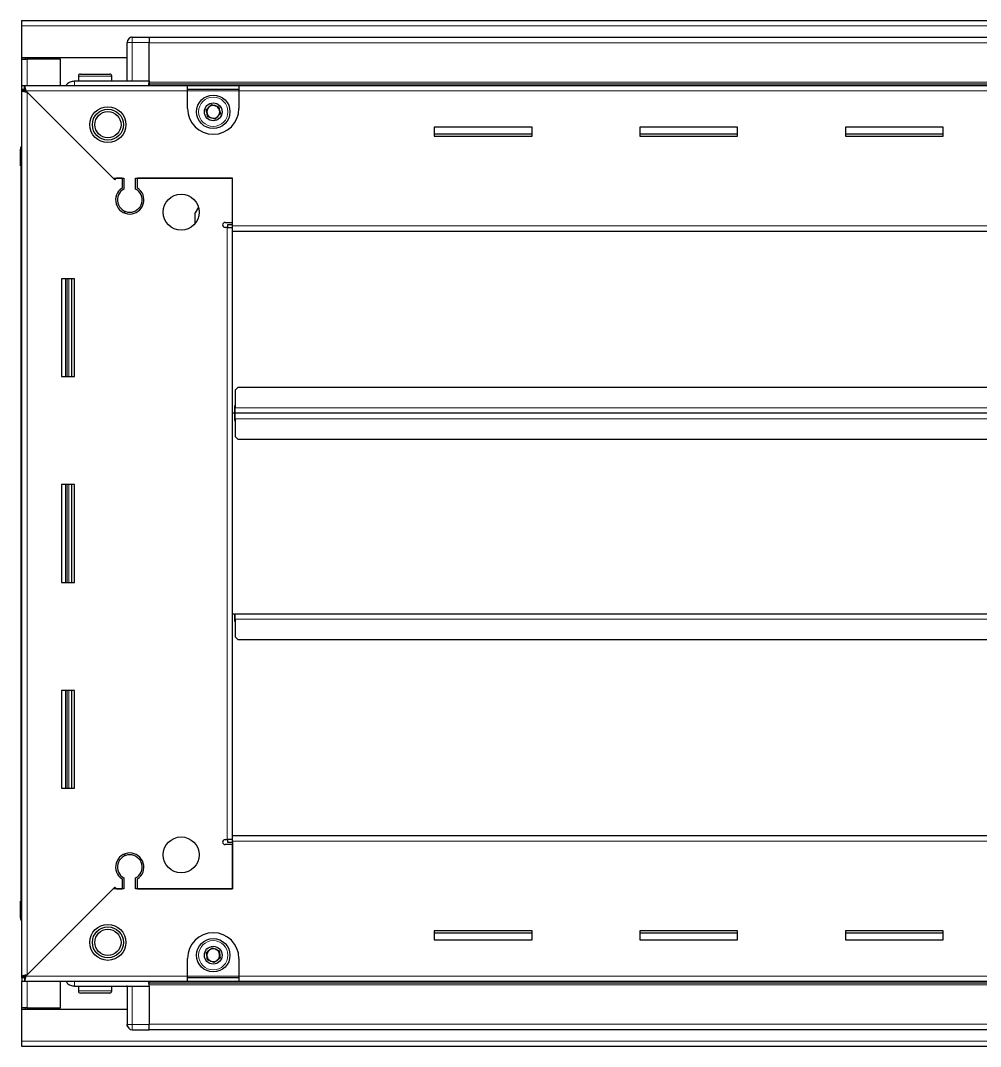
# Model space of a CAD drawing. Header units: millimetres. Extents: x 1415 to 4204, y 531 to 1485.
# Drawn here: x 3128.2 to 3501.7, y 976.8 to 1375.8 of the extents above; entities that cross this region are included whole.
import ezdxf

# ---------------------------------------------------------------- set-up
doc = ezdxf.new("R2010")
doc.units = ezdxf.units.MM

msp = doc.modelspace()

# ---------------------------------------------------------------- linework, layer by layer
at = {"color": 7, "linetype": 'Continuous', "lineweight": 25}
for p, q in [((3128.72, 1375.82), (4127.72, 1375.82)), ((3128.72, 1373.72), (3128.72, 1375.82)), ((3128.72, 1361.32), (3128.72, 1373.72)), ((3170.4, 1368.82), (3170.4, 1368.82)), ((3171.72, 1369.32), (3178.22, 1369.32)), ((3171.72, 1369.32), (3178.22, 1369.32)), ((3178.22, 1369.32), (3178.22, 1369.32)), ((3178.22, 1369.32), (3178.22, 1369.32)), ((3178.22, 1369.32), (3178.22, 1367.32)), ((4078.22, 1369.17), (3178.22, 1369.17)), ((3169.72, 1352.32), (3169.72, 1367.32)), ((3178.22, 1352.32), (3178.22, 1367.32)), ((3169.72, 1361.32), (3128.72, 1361.32)), ((3128.72, 1360.82), (3128.72, 1361.32)), ((3128.72, 1350.57), (3128.72, 1360.82)), ((3128.72, 1360.82), (3130.82, 1360.82)), ((3130.22, 1360.82), (3130.22, 1361.32)), ((3143.72, 1360.82), (3130.82, 1360.82)), ((3143.72, 1350.57), (3143.72, 1360.82)), ((3150.72, 1354.22), (3150.72, 1352.32)), ((3151.52, 1355.02), (3162.92, 1355.02)), ((3163.72, 1352.32), (3163.72, 1354.22)), ((3128.72, 1349.07), (3128.72, 1350.57)), ((3128.72, 1350.57), (3129.72, 1350.57)), ((3128.72, 1348.57), (3128.72, 1349.07)), ((3128.72, 1349.07), (3129.72, 1349.07)), ((3129.72, 1349.07), (3129.72, 1350.57)), ((3129.72, 1350.57), (3193.22, 1350.57)), ((3149.22, 1352.32), (3178.22, 1352.32)), ((3178.15, 1350.57), (3178.22, 1352.29)), ((3178.22, 1352.32), (3178.22, 1351.82)), ((3178.22, 1351.17), (4078.22, 1351.17)), ((3193.22, 1348.47), (3193.22, 1350.57)), ((3193.22, 1350.57), (3213.22, 1350.57)), ((3193.22, 1349.07), (3213.22, 1349.07)), ((3213.22, 1350.57), (4043.22, 1350.57)), ((3213.22, 1350.57), (3213.22, 1348.47)), ((3128.72, 1004.07), (3128.72, 1348.57)), ((3130.22, 1348.57), (3128.72, 1348.57)), ((3130.32, 1348.47), (3164.22, 1314.57)), ((3164.92, 1313.87), (3130.82, 1347.97)), ((3193.22, 1341.57), (3193.22, 1348.47)), ((3213.22, 1348.47), (3213.22, 1341.57)), ((3327.22, 1334.32), (3289.22, 1334.32)), ((3289.22, 1334.32), (3289.22, 1330.82)), ((3327.22, 1330.82), (3327.22, 1334.32)), ((3407.22, 1334.32), (3369.22, 1334.32)), ((3369.22, 1334.32), (3369.22, 1330.82)), ((3407.22, 1330.82), (3407.22, 1334.32)), ((3487.22, 1334.32), (3449.22, 1334.32)), ((3449.22, 1334.32), (3449.22, 1330.82)), ((3487.22, 1330.82), (3487.22, 1334.32)), ((3327.22, 1331.57), (3289.22, 1331.57)), ((3289.22, 1330.82), (3327.22, 1330.82)), ((3407.22, 1331.57), (3369.22, 1331.57)), ((3369.22, 1330.82), (3407.22, 1330.82)), ((3487.22, 1331.57), (3449.22, 1331.57)), ((3449.22, 1330.82), (3487.22, 1330.82)), ((3128.22, 1325.82), (3128.22, 1319.32)), ((3128.22, 1319.32), (3128.22, 1325.82)), ((3128.22, 1319.32), (3128.22, 1319.32)), ((3128.72, 1319.32), (3128.22, 1319.32)), ((3128.37, 1319.32), (3128.37, 1033.32)), ((3164.22, 1314.57), (3168.42, 1314.57)), ((3165.62, 1314.57), (3164.92, 1313.87)), ((3167.72, 1314.57), (3165.62, 1314.57)), ((3167.72, 1314.57), (3167.72, 1310.68)), ((3168.42, 1314.57), (3168.42, 1310.29)), ((3173.02, 1314.57), (3210.72, 1314.57)), ((3173.02, 1310.29), (3173.02, 1314.57)), ((3173.72, 1310.68), (3173.72, 1314.57)), ((3210.72, 1314.57), (3173.72, 1314.57)), ((3210.72, 1297.32), (3210.72, 1314.57)), ((3210.72, 1295.92), (3210.72, 1314.57)), ((3168.72, 1301.71), (3168.72, 1300.95)), ((3197.46, 1303.22), (3196.22, 1301.07)), ((3196.22, 1296.99), (3196.22, 1301.07)), ((3207.87, 1297.32), (3210.72, 1297.32)), ((3208.62, 1295.32), (3207.87, 1295.32)), ((3208.62, 1295.32), (3210.72, 1295.32)), ((3210.72, 1296.32), (3208.72, 1296.32)), ((3208.72, 1296.32), (3208.72, 1295.32)), ((3210.72, 1293.82), (3210.72, 1295.92)), ((3210.72, 1058.82), (3210.72, 1293.82)), ((4045.72, 1293.82), (3210.72, 1293.82)), ((3149.22, 1275.32), (3144.22, 1275.32)), ((3144.22, 1275.32), (3144.22, 1237.32)), ((3146.37, 1237.32), (3146.37, 1275.32)), ((3148.17, 1237.32), (3148.17, 1275.32)), ((3148.2, 1237.32), (3148.2, 1275.32)), ((3149.22, 1237.32), (3149.22, 1275.32)), ((3144.22, 1237.32), (3149.22, 1237.32)), ((3212.72, 1233.07), (3211.72, 1232.07)), ((4043.72, 1233.07), (3212.72, 1233.07)), ((3211.72, 1232.07), (3211.72, 1225.17)), ((3211.72, 1225.92), (3211.47, 1225.92)), ((3211.47, 1225.92), (3211.47, 1223.07)), ((3211.72, 1223.07), (3211.72, 1225.17)), ((3211.47, 1223.07), (3210.72, 1223.07)), ((3211.47, 1223.07), (3211.47, 1220.22)), ((3211.72, 1220.97), (3211.72, 1223.07)), ((4044.72, 1223.07), (3211.72, 1223.07)), ((3211.72, 1220.97), (3211.72, 1214.07)), ((3211.47, 1220.22), (3211.72, 1220.22)), ((3211.72, 1214.07), (3212.72, 1213.07)), ((3212.72, 1213.07), (4043.72, 1213.07)), ((3149.22, 1195.32), (3144.22, 1195.32)), ((3144.22, 1195.32), (3144.22, 1157.32)), ((3146.37, 1157.32), (3146.37, 1195.32)), ((3148.17, 1157.32), (3148.17, 1195.32)), ((3148.2, 1157.32), (3148.2, 1195.32)), ((3149.22, 1157.32), (3149.22, 1195.32)), ((3144.22, 1157.32), (3149.22, 1157.32)), ((3210.72, 1145.12), (3211.47, 1145.12)), ((3211.47, 1145.12), (3211.47, 1142.27)), ((3211.47, 1142.27), (3211.72, 1142.27)), ((3211.72, 1143.02), (3211.72, 1145.12)), ((3211.72, 1145.12), (4044.72, 1145.12)), ((3211.72, 1143.02), (3211.72, 1136.12)), ((3211.72, 1136.12), (3212.72, 1135.12)), ((3212.72, 1135.12), (4043.72, 1135.12)), ((3149.22, 1115.32), (3144.22, 1115.32)), ((3144.22, 1115.32), (3144.22, 1077.32)), ((3146.37, 1077.32), (3146.37, 1115.32)), ((3148.17, 1077.32), (3148.17, 1115.32)), ((3148.2, 1077.32), (3148.2, 1115.32)), ((3149.22, 1077.32), (3149.22, 1115.32)), ((3144.22, 1077.32), (3149.22, 1077.32)), ((3210.72, 1056.72), (3210.72, 1058.82)), ((3210.72, 1058.82), (4045.72, 1058.82)), ((3207.87, 1057.32), (3208.62, 1057.32)), ((3210.72, 1055.32), (3207.87, 1055.32)), ((3210.72, 1057.32), (3208.62, 1057.32)), ((3208.72, 1057.32), (3208.72, 1056.32)), ((3208.72, 1056.32), (3210.72, 1056.32)), ((3210.72, 1056.72), (3210.72, 1038.07)), ((3210.72, 1038.07), (3210.72, 1055.32)), ((3168.72, 1051.7), (3168.72, 1050.94)), ((3167.72, 1041.96), (3167.72, 1038.07)), ((3168.42, 1042.36), (3168.42, 1038.07)), ((3173.02, 1038.07), (3173.02, 1042.36)), ((3173.72, 1038.07), (3173.72, 1041.96)), ((3164.22, 1038.07), (3130.32, 1004.17)), ((3130.82, 1004.67), (3164.92, 1038.77)), ((3168.42, 1038.07), (3164.22, 1038.07)), ((3164.92, 1038.77), (3165.62, 1038.07)), ((3165.62, 1038.07), (3167.72, 1038.07)), ((3210.72, 1038.07), (3173.02, 1038.07)), ((3173.72, 1038.07), (3210.72, 1038.07)), ((3128.22, 1033.32), (3128.22, 1033.32)), ((3128.22, 1026.82), (3128.22, 1033.32)), ((3128.22, 1033.32), (3128.22, 1033.32)), ((3128.22, 1033.32), (3128.22, 1026.82)), ((3128.72, 1033.32), (3128.22, 1033.32)), ((3128.72, 1025.5), (3128.72, 1025.5)), ((3327.22, 1021.82), (3289.22, 1021.82)), ((3289.22, 1021.82), (3289.22, 1018.32)), ((3327.22, 1018.32), (3327.22, 1021.82)), ((3407.22, 1021.82), (3369.22, 1021.82)), ((3369.22, 1021.82), (3369.22, 1018.32)), ((3407.22, 1018.32), (3407.22, 1021.82)), ((3487.22, 1021.82), (3449.22, 1021.82)), ((3449.22, 1021.82), (3449.22, 1018.32)), ((3487.22, 1018.32), (3487.22, 1021.82)), ((3289.22, 1021.07), (3327.22, 1021.07)), ((3289.22, 1018.32), (3327.22, 1018.32)), ((3369.22, 1021.07), (3407.22, 1021.07)), ((3369.22, 1018.32), (3407.22, 1018.32)), ((3449.22, 1021.07), (3487.22, 1021.07)), ((3449.22, 1018.32), (3487.22, 1018.32)), ((3193.22, 1004.17), (3193.22, 1011.07)), ((3213.22, 1011.07), (3213.22, 1004.17)), ((3128.72, 1003.57), (3128.72, 1004.07)), ((3130.22, 1004.07), (3128.72, 1004.07)), ((3128.72, 1003.57), (3128.72, 1002.07)), ((3129.72, 1003.57), (3128.72, 1003.57)), ((3128.72, 991.82), (3128.72, 1002.07)), ((3129.72, 1002.07), (3128.72, 1002.07)), ((3129.72, 1003.57), (3129.72, 1002.07)), ((3193.22, 1002.07), (3129.72, 1002.07)), ((3143.72, 991.82), (3143.72, 1002.07)), ((3178.22, 1000.36), (3178.15, 1002.07)), ((3193.22, 1002.07), (3193.22, 1004.17)), ((3213.22, 1003.57), (3193.22, 1003.57)), ((3213.22, 1002.07), (3193.22, 1002.07)), ((3213.22, 1004.17), (3213.22, 1002.07)), ((4043.22, 1002.07), (3213.22, 1002.07)), ((3149.22, 1000.32), (3178.22, 1000.32)), ((3150.72, 1000.32), (3150.72, 998.42)), ((3155.3, 997.62), (3151.52, 997.62)), ((3162.92, 997.62), (3155.3, 997.62)), ((3163.72, 998.42), (3163.72, 1000.32)), ((3169.72, 1000.32), (3169.72, 985.32)), ((4078.22, 1001.47), (3178.22, 1001.47)), ((3178.22, 1000.32), (3178.22, 1000.82)), ((3178.22, 1000.32), (3178.22, 985.32)), ((3130.82, 991.82), (3128.72, 991.82)), ((3128.72, 991.32), (3128.72, 991.82)), ((3128.72, 978.92), (3128.72, 991.32)), ((3128.72, 991.32), (3169.72, 991.32)), ((3130.22, 991.32), (3130.22, 991.82)), ((3130.82, 991.82), (3143.72, 991.82)), ((3169.72, 985.32), (3169.72, 985.32)), ((3171.72, 983.32), (3178.22, 983.32)), ((3171.72, 983.32), (3178.22, 983.32)), ((3178.22, 983.32), (3178.22, 985.32)), ((3178.22, 983.47), (4078.22, 983.47)), ((3178.22, 983.32), (3178.22, 983.32)), ((3128.72, 976.82), (3128.72, 978.92)), ((4127.72, 976.82), (3128.72, 976.82))]:
    msp.add_line(p, q, dxfattribs=at)
at = {"color": 8, "linetype": 'Continuous', "lineweight": 18}
for p, q in [((4127.72, 1373.72), (3128.72, 1373.72)), ((3171.72, 1369.32), (3171.72, 1367.32)), ((3169.72, 1367.32), (3171.72, 1367.32)), ((3171.72, 1367.32), (3171.72, 1352.32)), ((3178.22, 1367.32), (3171.72, 1367.32)), ((4078.22, 1367.17), (3178.22, 1367.17)), ((3130.82, 1360.82), (3130.82, 1361.32)), ((3130.82, 1350.57), (3130.82, 1360.82)), ((3150.72, 1354.22), (3163.72, 1354.22)), ((4078.22, 1351.82), (3178.22, 1351.82)), ((4078.22, 1350.59), (3178.22, 1350.59)), ((3193.22, 1348.47), (3130.32, 1348.47)), ((3130.82, 1347.97), (3130.82, 1004.67)), ((3193.22, 1348.47), (3213.22, 1348.47)), ((4043.22, 1348.47), (3213.22, 1348.47)), ((3128.72, 1325.82), (3128.22, 1325.82)), ((3208.62, 1057.32), (3208.62, 1295.32)), ((3210.72, 1295.92), (4045.72, 1295.92)), ((3145.72, 1275.32), (3145.72, 1237.32)), ((3146.96, 1275.32), (3146.96, 1237.32)), ((4044.72, 1225.17), (3211.72, 1225.17)), ((3211.72, 1220.97), (4044.72, 1220.97)), ((3145.72, 1195.32), (3145.72, 1157.32)), ((3146.96, 1195.32), (3146.96, 1157.32)), ((3211.72, 1143.02), (4044.72, 1143.02)), ((3145.72, 1115.32), (3145.72, 1077.32)), ((3146.96, 1115.32), (3146.96, 1077.32)), ((4045.72, 1056.72), (3210.72, 1056.72)), ((3128.72, 1026.82), (3128.22, 1026.82)), ((3130.32, 1004.17), (3193.22, 1004.17)), ((3130.82, 991.82), (3130.82, 1002.07)), ((3178.22, 1002.06), (4078.22, 1002.06)), ((3213.22, 1004.17), (3193.22, 1004.17)), ((3213.22, 1004.17), (4043.22, 1004.17)), ((3155.03, 998.42), (3150.72, 998.42)), ((3163.72, 998.42), (3155.03, 998.42)), ((3171.72, 985.32), (3171.72, 1000.32)), ((3178.22, 1000.82), (4078.22, 1000.82)), ((3130.82, 991.32), (3130.82, 991.82)), ((3169.72, 985.32), (3171.72, 985.32)), ((3171.72, 983.32), (3171.72, 985.32)), ((3178.22, 985.32), (3171.72, 985.32)), ((3178.22, 985.47), (4078.22, 985.47)), ((4127.72, 978.92), (3128.72, 978.92))]:
    msp.add_line(p, q, dxfattribs=at)
at = {"color": 7, "linetype": 'Continuous', "lineweight": 25, "flags": 128}
msp.add_lwpolyline([(3169.87, 984.57), (3169.76, 984.93), (3169.72, 985.32)], dxfattribs=at)
at = {"color": 7, "linetype": 'Continuous', "lineweight": 25}
for centre, radius in [((3203.22, 1340.32), 6.5), ((3162.22, 1335.32), 7), ((3162.22, 1335.32), 6.03), ((3203.22, 1340.32), 3.46), ((3162.22, 1335.32), 5.1), ((3190.72, 1301.32), 7), ((3190.72, 1051.32), 7), ((3162.22, 1017.32), 7), ((3162.22, 1017.32), 6.03), ((3162.22, 1017.32), 5.1), ((3203.22, 1012.32), 6.5), ((3203.22, 1012.32), 3.46)]:
    msp.add_circle(centre, radius, dxfattribs=at)
at = {"color": 8, "linetype": 'Continuous', "lineweight": 18}
for centre in [(3203.22, 1340.32), (3203.22, 1012.32)]:
    msp.add_circle(centre, 5.7, dxfattribs=at)
at = {"color": 7, "linetype": 'Continuous', "lineweight": 25}
for centre, radius, start, end in [((3171.72, 1367.32), 2, 90, 180), ((3171.72, 1367.32), 2, 90, 131.4096), ((3151.52, 1354.22), 0.8, 90, 180), ((3162.92, 1354.22), 0.8, 0, 90), ((3169.52, 1352.52), 0.2, 270, 0), ((3203.22, 1341.57), 10, 180, 270), ((3203.22, 1340.32), 2.5, 134.0156, 194.0156), ((3203.22, 1340.32), 2.5, 74.0156, 134.0156), ((3203.22, 1341.57), 10, 270, 0), ((3203.22, 1340.32), 2.5, 14.0156, 74.0156), ((3203.22, 1340.32), 2.5, 314.0156, 14.0156), ((3203.22, 1340.32), 2.5, 194.0156, 254.0156), ((3203.22, 1340.32), 2.5, 254.0156, 314.0156), ((3130.22, 1325.82), 2, 138.5904, 180), ((3170.72, 1306.07), 5.5, 123.0557, 56.9443), ((3170.72, 1306.07), 4.8, 118.631, 61.369), ((3207.87, 1296.32), 1, 90, 270), ((3207.87, 1056.32), 1, 90, 270), ((3170.72, 1046.57), 5.5, 303.0557, 236.9443), ((3170.72, 1046.57), 4.8, 298.631, 241.369), ((3130.22, 1026.82), 2, 180, 221.3942), ((3203.22, 1011.07), 10, 90, 180), ((3203.22, 1011.07), 10, 0, 90), ((3203.22, 1012.32), 2.5, 127.474, 187.474), ((3203.22, 1012.32), 2.5, 67.474, 127.474), ((3203.22, 1012.32), 2.5, 7.474, 67.474), ((3203.22, 1012.32), 2.5, 187.474, 247.474), ((3203.22, 1012.32), 2.5, 247.474, 307.474), ((3203.22, 1012.32), 2.5, 307.474, 7.474), ((3151.52, 998.42), 0.8, 180, 270), ((3162.92, 998.42), 0.8, 270, 0), ((3169.52, 1000.12), 0.2, 0, 90), ((3171.72, 985.32), 2, 180, 270)]:
    msp.add_arc(centre, radius, start, end, dxfattribs=at)
for points, knots in [([(3130.32, 1348.47), (3130.28, 1348.73), (3130.19, 1349.22), (3130.05, 1349.86), (3129.92, 1350.33), (3129.81, 1350.55), (3129.75, 1350.57), (3129.72, 1350.57)], [0, 0, 0, 0, 0.230255, 0.448522, 0.666786, 0.88505, 1, 1, 1, 1]), ([(3146.01, 1350.57), (3146.13, 1350.77), (3146.52, 1351.42), (3147.67, 1352.13), (3148.71, 1352.26), (3149.22, 1352.32)], [0, 0, 0, 0, 0.18225, 0.591125, 1, 1, 1, 1]), ([(3178.22, 1352.32), (3178.22, 1352.29), (3178.22, 1352.21), (3178.22, 1351.59), (3178.22, 1351.01), (3178.22, 1350.62), (3178.22, 1350.59)], [0, 0, 0, 0, 0.324279, 0.648558, 0.972836, 1, 1, 1, 1]), ([(3128.72, 1348.57), (3128.75, 1348.53), (3128.8, 1348.44), (3129.2, 1348.3), (3129.75, 1348.17), (3130.33, 1348.06), (3130.7, 1348), (3130.82, 1347.97)], [0, 0, 0, 0, 0.230255, 0.448522, 0.666786, 0.88505, 1, 1, 1, 1]), ([(3200.45, 1341.12), (3200.82, 1341.48), (3201.51, 1342.15), (3202.2, 1342.81), (3202.52, 1343.12)], [0, 0, 0, 0, 0.534686, 1, 1, 1, 1]), ([(3201.15, 1338.32), (3201.06, 1338.65), (3200.87, 1339.45), (3200.62, 1340.42), (3200.48, 1341), (3200.45, 1341.12)], [0, 0, 0, 0, 0.3629006, 0.8668753, 1, 1, 1, 1]), ([(3202.52, 1343.12), (3203.02, 1342.98), (3203.95, 1342.72), (3204.87, 1342.45), (3205.3, 1342.33)], [0, 0, 0, 0, 0.534686, 1, 1, 1, 1]), ([(3205.3, 1342.33), (3205.33, 1342.21), (3205.48, 1341.63), (3205.72, 1340.66), (3205.92, 1339.86), (3206, 1339.53)], [0, 0, 0, 0, 0.133125, 0.637099, 1, 1, 1, 1]), ([(3203.92, 1337.52), (3203.43, 1337.66), (3202.5, 1337.93), (3201.58, 1338.19), (3201.15, 1338.32)], [0, 0, 0, 0, 0.534686, 1, 1, 1, 1]), ([(3206, 1339.53), (3205.63, 1339.17), (3204.93, 1338.5), (3204.24, 1337.83), (3203.92, 1337.52)], [0, 0, 0, 0, 0.534686, 1, 1, 1, 1]), ([(3200.56, 1013.43), (3200.66, 1013.51), (3201.13, 1013.87), (3201.92, 1014.48), (3202.58, 1014.98), (3202.85, 1015.19)], [0, 0, 0, 0, 0.133125, 0.637099, 1, 1, 1, 1]), ([(3202.85, 1015.19), (3203.33, 1014.99), (3204.22, 1014.62), (3205.1, 1014.25), (3205.52, 1014.08)], [0, 0, 0, 0, 0.534686, 1, 1, 1, 1]), ([(3205.52, 1014.08), (3205.58, 1013.57), (3205.71, 1012.61), (3205.83, 1011.66), (3205.89, 1011.22)], [0, 0, 0, 0, 0.534686, 1, 1, 1, 1]), ([(3200.93, 1010.57), (3200.87, 1011.08), (3200.74, 1012.03), (3200.62, 1012.99), (3200.56, 1013.43)], [0, 0, 0, 0, 0.534686, 1, 1, 1, 1]), ([(3203.6, 1009.46), (3203.12, 1009.66), (3202.23, 1010.03), (3201.35, 1010.4), (3200.93, 1010.57)], [0, 0, 0, 0, 0.534686, 1, 1, 1, 1]), ([(3205.89, 1011.22), (3205.62, 1011.01), (3204.96, 1010.51), (3204.17, 1009.9), (3203.7, 1009.54), (3203.6, 1009.46)], [0, 0, 0, 0, 0.362901, 0.866875, 1, 1, 1, 1]), ([(3130.82, 1004.67), (3130.57, 1004.63), (3130.08, 1004.54), (3129.44, 1004.4), (3128.97, 1004.27), (3128.75, 1004.16), (3128.73, 1004.1), (3128.72, 1004.07)], [0, 0, 0, 0, 0.230255, 0.448522, 0.666786, 0.88505, 1, 1, 1, 1]), ([(3129.72, 1002.07), (3129.77, 1002.1), (3129.86, 1002.15), (3129.99, 1002.55), (3130.12, 1003.1), (3130.23, 1003.68), (3130.3, 1004.05), (3130.32, 1004.17)], [0, 0, 0, 0, 0.230255, 0.448522, 0.666786, 0.88505, 1, 1, 1, 1]), ([(3146.01, 1002.07), (3146.13, 1001.87), (3146.52, 1001.22), (3147.67, 1000.51), (3148.71, 1000.39), (3149.22, 1000.32)], [0, 0, 0, 0, 0.18225, 0.591125, 1, 1, 1, 1]), ([(3178.22, 1000.32), (3178.22, 1000.36), (3178.22, 1000.44), (3178.22, 1001.05), (3178.22, 1001.63), (3178.22, 1002.03), (3178.22, 1002.06)], [0, 0, 0, 0, 0.324279, 0.648558, 0.972836, 1, 1, 1, 1])]:
    msp.add_open_spline(points, degree=3, knots=knots, dxfattribs=at)
for points in [[(3130.32, 1348.47), (3130.27, 1348.55), (3130.17, 1348.71), (3130.02, 1348.91), (3129.87, 1349.05), (3129.77, 1349.06), (3129.72, 1349.07)], [(3130.22, 1348.57), (3130.23, 1348.52), (3130.25, 1348.42), (3130.39, 1348.27), (3130.59, 1348.12), (3130.75, 1348.02), (3130.82, 1347.97)], [(3129.72, 1003.57), (3129.77, 1003.58), (3129.87, 1003.6), (3130.02, 1003.74), (3130.17, 1003.94), (3130.27, 1004.09), (3130.32, 1004.17)], [(3130.82, 1004.67), (3130.75, 1004.62), (3130.59, 1004.52), (3130.39, 1004.37), (3130.25, 1004.22), (3130.23, 1004.12), (3130.22, 1004.07)]]:
    msp.add_open_spline(points, degree=3, dxfattribs=at)
at = {"color": 8, "linetype": 'Continuous', "lineweight": 18}
for points, knots in [([(3149.22, 1352.32), (3149.22, 1352.28), (3149.22, 1352.2), (3149.22, 1351.77), (3149.22, 1351.31), (3149.22, 1350.9), (3149.22, 1350.63), (3149.22, 1350.57)], [0, 0, 0, 0, 0.3597529, 0.5534142, 0.7511852, 0.9489563, 1, 1, 1, 1]), ([(3149.22, 1000.32), (3149.22, 1000.37), (3149.22, 1000.44), (3149.22, 1000.88), (3149.22, 1001.33), (3149.22, 1001.75), (3149.22, 1002.02), (3149.22, 1002.07)], [0, 0, 0, 0, 0.359753, 0.553414, 0.751185, 0.948956, 1, 1, 1, 1])]:
    msp.add_open_spline(points, degree=3, knots=knots, dxfattribs=at)

doc.saveas('drawing.dxf')
